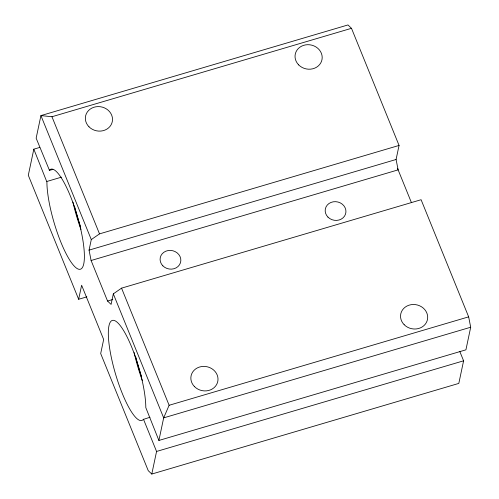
<?xml version="1.0" encoding="UTF-8"?>
<svg xmlns="http://www.w3.org/2000/svg" width="499" height="499" viewBox="0 0 499 499"><rect width="100%" height="100%" fill="white"/><g stroke="black" fill="none" stroke-linecap="round" stroke-linejoin="round"><path stroke-width="0.75" d="M39.795 147.417L33.82 149.176L46.906 182.023A52.164 12.07 73.6 0 0 72.112 263.559A52.164 12.07 73.6 0 0 80.027 226.172A52.164 12.07 73.6 0 0 49.407 170.209L36.146 138.186L40.93 115.593L347.959 24.95L351.489 28.312L399.057 145.44L396.081 159.487L398.127 169.866L91.099 260.509L89.053 250.13L91.286 239.595L40.93 115.593L51.952 116.741L351.489 28.312M33.82 149.176L28.3 175.28L78.649 299.281L86.87 296.855M78.649 299.281L81.624 285.241L103.661 339.513L100.686 353.56L148.253 470.688L151.783 474.05L458.812 383.407L463.596 360.814L459.804 351.489M149.981 417.258L143.307 419.434A52.164 12.07 73.6 0 1 112.687 363.472A52.164 12.07 73.6 0 1 120.602 326.084A52.164 12.07 73.6 0 1 145.808 407.621L158.894 440.461L465.923 349.824L470.7 327.232L468.655 316.853L421.094 199.719L121.55 288.148L113.323 293.867L111.09 304.402L107.559 301.047L91.099 260.509M151.783 474.05L156.567 451.458L143.456 419.185M158.894 440.461L163.672 417.875L169.117 405.282L121.55 288.148M91.286 239.595L99.513 233.875L399.057 145.44M49.258 170.458L52.882 169.392M46.931 181.455L61.421 177.176M89.053 250.13L396.081 159.487M107.559 301.047L112.786 299.5M169.117 405.282L468.655 316.853M470.7 327.232L163.672 417.875L113.323 293.867M156.567 451.458L463.596 360.814M397.572 168.494L411.413 202.582M51.952 116.741L99.513 233.875M142.352 380.556A52.164 12.07 73.6 0 1 134.156 352.537M141.498 376.464A49.757 11.508 73.6 0 1 140.581 373.763M140.356 373.084A49.757 11.508 73.6 0 1 135.815 357.159M80.981 229.415A52.164 12.07 73.6 0 1 72.941 202.114M80.595 226.658A49.757 11.508 73.6 0 1 79.21 222.623M78.985 221.943A49.757 11.508 73.6 0 1 74.445 206.018M404.165 324.699A13.641 12.201 12 0 0 427.094 320.888A13.641 12.201 12 0 0 411.07 304.689A13.641 12.201 12 0 0 404.165 324.699M162.867 265.848A10.435 9.331 12 0 0 180.401 262.929A10.435 9.331 12 0 0 168.144 250.548A10.435 9.331 12 0 0 162.867 265.848M327.955 217.109A10.435 9.331 12 0 0 345.495 214.19A10.435 9.331 12 0 0 333.238 201.808A10.435 9.331 12 0 0 327.955 217.109M88.99 126.802A13.641 12.201 12 0 0 111.919 122.985A13.641 12.201 12 0 0 95.895 106.786A13.641 12.201 12 0 0 88.99 126.802M298.67 64.895A13.641 12.201 12 0 0 321.599 61.084A13.641 12.201 12 0 0 305.575 44.885A13.641 12.201 12 0 0 298.67 64.895M194.485 386.6A13.641 12.201 12 0 0 217.414 382.789A13.641 12.201 12 0 0 201.39 366.59A13.641 12.201 12 0 0 194.485 386.6"/></g></svg>
